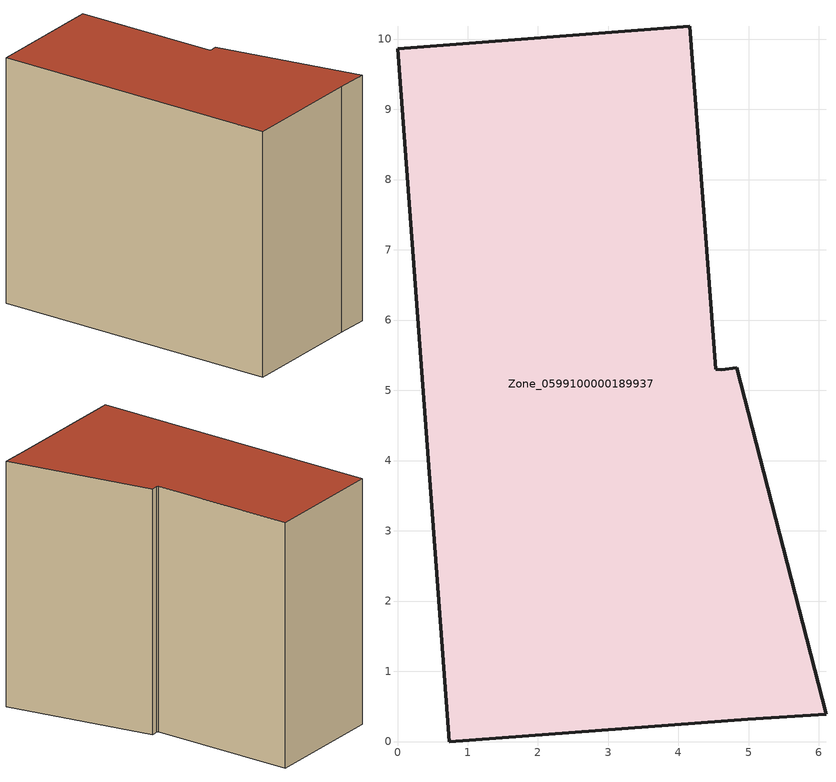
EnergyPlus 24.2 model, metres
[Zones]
Zone_0599100000189937
 floor ground (C_G): 4.53,5.3 4.61,5.29 4.83,5.32 6.1,0.39 4.99,0.32 0.74,0 0,9.86 4.16,10.18 z0
 wall outside (C_F): 4.16,10.18 0,9.86 0.74,0 4.99,0.32 6.1,0.39 4.83,5.32 4.61,5.29 4.53,5.3 4.16,10.18 z0:8.45
 roof outside (C_R): 4.61,5.29 4.53,5.3 4.16,10.18 0,9.86 0.74,0 4.99,0.32 6.1,0.39 4.83,5.32 z8.45
[BUILDING]
Pand.0599100000189937: North Axis=0; Terrain=City; Loads Convergence Tolerance Value=0.04; Temperature Convergence Tolerance Value=0.4; Solar Distribution=FullExterior; Maximum Number of Warmup Days=25; Minimum Number of Warmup Days=1
[Site:Location]
Rotterdam.The.Hague.AP_ZH_NLD Design_Conditions: Latitude=51.96; Longitude=4.45; Time Zone=1; Elevation=-4.5
[SITE:GROUNDTEMPERATURE:BUILDINGSURFACE]
18, 18, 18, 18, 18, 18, 18, 18, 18, 18, 18, 18
[MATERIAL] Thermal Absorptance=0.9; Solar Absorptance=0.7; Visible Absorptance=0.7
Name | Roughness | Thickness | Conductivity | Density | Specific Heat
G.TC.1992-2005 | MediumSmooth | 0.15 | 0.06 | 540 | 1210
F.TC.1992-2005 | Rough | 0.3 | 0.12 | 1920 | 840
R.TC.1992-2005 | MediumRough | 0.2 | 0.08 | 1500 | 1000
[CONSTRUCTION]
C_G: G.TC.1992-2005
C_F: F.TC.1992-2005
C_R: R.TC.1992-2005
[ZONE]
Zone_0599100000189937: Type=1; Multiplier=1; Ceiling Height=Autocalculate; Volume=Autocalculate; Floor Area=autocalculate; Part of Total Floor Area=Yes
[ZONEINFILTRATION:DESIGNFLOWRATE]
Infil_Zone_0599100000189937: Zone or ZoneList or Space or SpaceList=Zone_0599100000189937; Schedule=AlwaysOn; Design Flow Rate Calculation Method=Flow/Area; Flow Rate per Floor Area=0.0015; Constant Term Coefficient=1; Temperature Term Coefficient=0; Velocity Term Coefficient=0; Velocity Squared Term Coefficient=0
[HVACTEMPLATE:ZONE:IDEALLOADSAIRSYSTEM]
Zone_0599100000189937: Maximum Heating Supply Air Temperature=50; Minimum Cooling Supply Air Temperature=13; Maximum Heating Supply Air Humidity Ratio=0.0156; Minimum Cooling Supply Air Humidity Ratio=0.0077; Heating Limit=NoLimit; Cooling Limit=NoLimit; Dehumidification Control Type=ConstantSensibleHeatRatio; Cooling Sensible Heat Ratio=0.7; Dehumidification Setpoint=60; Humidification Control Type=None; Humidification Setpoint=30; Outdoor Air Method=None; Outdoor Air Flow Rate per Person=0.00944; Outdoor Air Flow Rate per Zone Floor Area=0; Outdoor Air Flow Rate per Zone=0; Demand Controlled Ventilation Type=None; Outdoor Air Economizer Type=NoEconomizer; Heat Recovery Type=None; Sensible Heat Recovery Effectiveness=0.7; Latent Heat Recovery Effectiveness=0.65
[ZONECONTROL:THERMOSTAT]
ThermostatControl_Zone_0599100000189937: Zone or ZoneList=Zone_0599100000189937; Control Type Schedule=DualSetpointControlType; Control 1=Thermostat_Zone_0599100000189937; Temperature Difference Between Cutout And Setpoint=0
[THERMOSTATSETPOINT:DUALSETPOINT]
Thermostat_Zone_0599100000189937: Heating Setpoint Temperature Schedule=HeatingSetpoint_Zone_0599100000189937; Cooling Setpoint Temperature Schedule=CoolingSetpoint_Zone_0599100000189937
[SCHEDULE:COMPACT]
HeatingSetpoint_Zone_0599100000189937: Through: 12/31, For: AllDays, Until: 24:00, 21
CoolingSetpoint_Zone_0599100000189937: Through: 12/31, For: AllDays, Until: 24:00, 24
DualSetpointControlType: Through: 12/31, For: AllDays, Until: 24:00, 4
AlwaysOn: Through: 12/31, For: AllDays, Until: 24:00, 1
